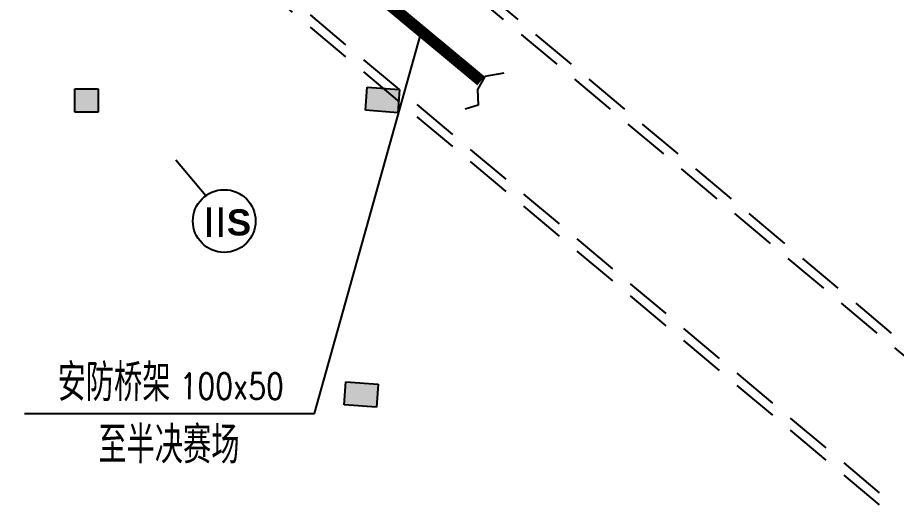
# Model space of a CAD drawing. Extents: x 23317406 to 24383751, y 42324270 to 43451021.
# Drawn here: x 24016907 to 24035832, y 43292286 to 43302981 of the extents above; entities that cross this region are included whole.
import ezdxf

# ---------------------------------------------------------------- set-up
doc = ezdxf.new("R2010")
doc.units = 0
doc.header["$MEASUREMENT"] = 0
doc.linetypes.add('DASHED', pattern=[0.75, 0.5, -0.25])
doc.layers.get('0').update_dxf_attribs({"linetype": 'CONTINUOUS'})
for name, color, linetype in [('墙', 7, 'CONTINUOUS'), ('柱填充', 8, 'CONTINUOUS'), ('柱形', 7, 'CONTINUOUS'), ('监控管线', 11, 'CONTINUOUS')]:
    doc.layers.add(name, color=color, linetype=linetype)
doc.styles.add('KSHZ', font='ROMANS.shx', dxfattribs={"height": 800, "bigfont": 'dfhz.shx'})
doc.styles.add('T-SG-01$0$Arial', font='ARIALBD.TTF')

msp = doc.modelspace()

# ---------------------------------------------------------------- hatches: boundary and pattern name
at = {"layer": '柱填充'}
for points in [[(24018640.77284, 43300948), (24018140.77284, 43300948), (24018140.77284, 43301448), (24018640.77284, 43301448)], [(24025097.91801, 43300934.13549), (24024399.7664, 43300984.97177), (24024436.07803, 43301483.65149), (24025134.22964, 43301432.81521)], [(24024636.14176, 43294592.4083), (24023937.99015, 43294643.24458), (24023974.30178, 43295141.9243), (24024672.45339, 43295091.08802)]]:
    msp.add_hatch(color=256, dxfattribs=at).paths.add_polyline_path(points)

# ---------------------------------------------------------------- linework, layer by layer
msp.add_line((24020317.51767, 43299920.21338), (24020960.30528, 43299154.16894))
at = {"color": 2}
msp.add_circle((24021356.84198, 43298601.7869), 675, dxfattribs=at)
at = {"layer": '墙', "color": 6, "linetype": 'DASHED', "ltscale": 2000}
for p, q in [((24039176.23479, 43293298), (24020667.88943, 43308828.34577)), ((24038865.09003, 43293298), (24020539.33191, 43308675.13688)), ((24035470, 43292491.67838), (24018739.52663, 43306530.21242)), ((24035470, 43292752.75984), (24018868.08415, 43306683.4213))]:
    msp.add_line(p, q, dxfattribs=at)
at = {"layer": '墙', "ltscale": 5000}
for start, end in [(67.1172342395, 67.1172342395), (66.2587266313, 66.2587266313), (64.4772342395, 64.4772342395), (64.9387266313, 64.9387266313)]:
    msp.add_arc((23850578.58196, 42857442.58139), 533172.67138, start, end, dxfattribs=at)
at = {"layer": '墙'}
for centre, start, end in [((23850634.74669, 42857737.27781), 79.4743453394, 79.4743453394), ((23850639.30178, 42857736.37231), 78.1227654233, 78.1227654233), ((23850644.55659, 42857735.23786), 77.5606287088, 77.5606287088), ((23850649.0789, 42857734.18074), 76.2090487927, 76.2090487927)]:
    msp.add_arc(centre, 530172.67138, start, end, dxfattribs=at)
at = {"layer": '柱形'}
for p, q in [((24018140.77284, 43300948), (24018140.77284, 43301448)), ((24018140.77284, 43301448), (24018640.77284, 43301448)), ((24018640.77284, 43301448), (24018640.77284, 43300948)), ((24018640.77284, 43300948), (24018140.77284, 43300948)), ((24018140.77284, 43300948), (24018140.77284, 43300948))]:
    msp.add_line(p, q, dxfattribs=at)
at = {"layer": '柱形', "ltscale": 1000}
for p, q in [((24024399.7664, 43300984.97177), (24024436.07803, 43301483.65149)), ((24024436.07803, 43301483.65149), (24025134.22964, 43301432.81521)), ((24025134.22964, 43301432.81521), (24025097.91801, 43300934.13549)), ((24025097.91801, 43300934.13549), (24024399.7664, 43300984.97177)), ((24023937.99015, 43294643.24458), (24023974.30178, 43295141.9243)), ((24023974.30178, 43295141.9243), (24024672.45339, 43295091.08802)), ((24024672.45339, 43295091.08802), (24024636.14176, 43294592.4083)), ((24024636.14176, 43294592.4083), (24023937.99015, 43294643.24458))]:
    msp.add_line(p, q, dxfattribs=at)
at = {"layer": '监控管线'}
for p, q in [((24023302.85236, 43294455.33968), (24025592.83002, 43302634.6552)), ((24027375.7071, 43301786.1729), (24026968.30957, 43301715.3755)), ((24026968.30957, 43301715.3755), (24026808.89443, 43301432.18902)), ((24026808.89443, 43301432.18902), (24026826.60573, 43301095.90331)), ((24026826.60573, 43301095.90331), (24026543.20074, 43301007.40773)), ((24017059.69603, 43294455.33968), (24023302.85236, 43294455.33968))]:
    msp.add_line(p, q, dxfattribs=at)
at = {"layer": '监控管线', "color": 2, "const_width": 250}
msp.add_lwpolyline([(24019210.9364, 43307994.99703), (24026887.70597, 43301618.03682)], dxfattribs=at)

# ---------------------------------------------------------------- texts
at = {"color": 3, "style": 'T-SG-01$0$Arial'}
for s, height, p in [('Ⅱ', 637.5, (24020721.04689, 43298259.21778)), ('S', 562.5, (24021412.48458, 43298290.71765))]:
    msp.add_text(s, height=height, dxfattribs=at).set_placement(p)
at = {"layer": '监控管线', "style": 'KSHZ', "width": 0.8}
for s, height, p in [('安防桥架', 800, (24017767.63603, 43294727.22653)), ('100x50', 560, (24020394.84832, 43294769.30272)), ('至半决赛场', 800, (24018646.30282, 43293387.13951))]:
    msp.add_text(s, height=height, rotation=359.853972578, dxfattribs=at).set_placement(p)

doc.saveas('drawing.dxf')
